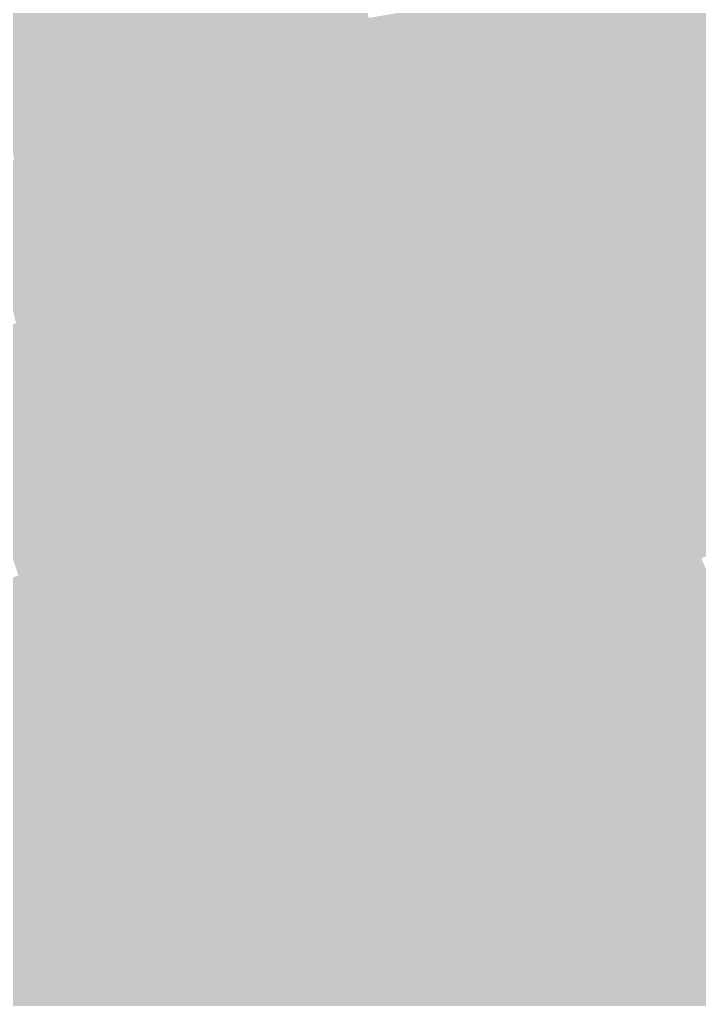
# Model space of a CAD drawing. Header units: inches. Extents: x -266 to 784, y -170 to 213.
# Drawn here: x -93.02 to -73.04, y -43.19 to -14.41 of the extents above; entities that cross this region are included whole.
import ezdxf

# ---------------------------------------------------------------- set-up
doc = ezdxf.new("R2010")
doc.units = ezdxf.units.IN
doc.header["$MEASUREMENT"] = 0

msp = doc.modelspace()

# ---------------------------------------------------------------- linework, layer by layer
at = {"color": 140, "true_color": 0x00c3e6}
msp.add_solid([(-82.763322, -14.360799), (-83.7486, -14.531761), (-83.090827, -12.32536), (-84.080003, -12.47209)], dxfattribs=at)
at = {"color": 140, "true_color": 0x00cbef}
msp.add_solid([(-84.733877, -14.702722), (-85.719155, -14.873684), (-85.06918, -12.618821), (-86.058356, -12.765551)], dxfattribs=at)
at = {"color": 140, "true_color": 0x00c7eb}
msp.add_solid([(-83.7486, -14.531761), (-84.733877, -14.702722), (-84.080003, -12.47209), (-85.06918, -12.618821)], dxfattribs=at)
at = {"color": 142, "true_color": 0x009bbc}
msp.add_solid([(-72.578111, -14.436684), (-73.558896, -14.631774), (-72.910546, -12.65118), (-73.895823, -12.822142)], dxfattribs=at)
at = {"color": 140, "true_color": 0x00d2f7}
msp.add_solid([(-86.704433, -15.044646), (-87.68971, -15.215608), (-87.047533, -12.912282), (-88.036709, -13.059012)], dxfattribs=at)
at = {"color": 140, "true_color": 0x00cef3}
msp.add_solid([(-85.719155, -14.873684), (-86.704433, -15.044646), (-86.058356, -12.765551), (-87.047533, -12.912282)], dxfattribs=at)
at = {"color": 142, "true_color": 0x009ec0}
msp.add_solid([(-73.558896, -14.631774), (-74.539681, -14.826864), (-73.895823, -12.822142), (-74.881101, -12.993104)], dxfattribs=at)
at = {"color": 140, "true_color": 0x00d8ff}
msp.add_solid([(-88.674988, -15.38657), (-89.660265, -15.557532), (-89.025886, -13.205743), (-90.015062, -13.352473)], dxfattribs=at)
at = {"color": 140, "true_color": 0x00d5fc}
msp.add_solid([(-87.68971, -15.215608), (-88.674988, -15.38657), (-88.036709, -13.059012), (-89.025886, -13.205743)], dxfattribs=at)
at = {"color": 142, "true_color": 0x00a5c9}
msp.add_solid([(-75.520467, -15.021955), (-76.501252, -15.217045), (-75.866378, -13.164065), (-76.851656, -13.335027)], dxfattribs=at)
at = {"color": 142, "true_color": 0x00a2c4}
msp.add_solid([(-74.539681, -14.826864), (-75.520467, -15.021955), (-74.881101, -12.993104), (-75.866378, -13.164065)], dxfattribs=at)
at = {"color": 140, "true_color": 0x0ddaff}
msp.add_solid([(-90.645543, -15.728494), (-91.630821, -15.899456), (-91.004239, -13.499204), (-91.993415, -13.645934)], dxfattribs=at)
at = {"color": 140, "true_color": 0x06d9ff}
msp.add_solid([(-89.660265, -15.557532), (-90.645543, -15.728494), (-90.015062, -13.352473), (-91.004239, -13.499204)], dxfattribs=at)
at = {"color": 142, "true_color": 0x00acd1}
msp.add_solid([(-77.482037, -15.412135), (-78.462822, -15.607226), (-77.836934, -13.505989), (-78.822211, -13.676951)], dxfattribs=at)
at = {"color": 142, "true_color": 0x00a9cd}
msp.add_solid([(-76.501252, -15.217045), (-77.482037, -15.412135), (-76.851656, -13.335027), (-77.836934, -13.505989)], dxfattribs=at)
at = {"color": 140, "true_color": 0x1adcff}
msp.add_solid([(-92.616098, -16.070418), (-93.601376, -16.241379), (-92.982592, -13.792665), (-93.971768, -13.939395)], dxfattribs=at)
at = {"color": 140, "true_color": 0x13dbff}
msp.add_solid([(-91.630821, -15.899456), (-92.616098, -16.070418), (-91.993415, -13.645934), (-92.982592, -13.792665)], dxfattribs=at)
at = {"color": 142, "true_color": 0x00b0d5}
msp.add_solid([(-78.462822, -15.607226), (-79.443608, -15.802316), (-78.822211, -13.676951), (-79.807489, -13.847913)], dxfattribs=at)
at = {"color": 132, "true_color": 0x00b7de}
msp.add_solid([(-80.424393, -15.997406), (-81.405178, -16.192497), (-80.792767, -14.018875), (-81.778044, -14.189837)], dxfattribs=at)
at = {"color": 132, "true_color": 0x00b3da}
msp.add_solid([(-79.443608, -15.802316), (-80.424393, -15.997406), (-79.807489, -13.847913), (-80.792767, -14.018875)], dxfattribs=at)
at = {"color": 140, "true_color": 0x00bee6}
msp.add_solid([(-82.385964, -16.387587), (-83.366749, -16.582677), (-82.763322, -14.360799), (-83.7486, -14.531761)], dxfattribs=at)
at = {"color": 132, "true_color": 0x00bae2}
msp.add_solid([(-81.405178, -16.192497), (-82.385964, -16.387587), (-81.778044, -14.189837), (-82.763322, -14.360799)], dxfattribs=at)
at = {"color": 140, "true_color": 0x00c1eb}
msp.add_solid([(-83.366749, -16.582677), (-84.347534, -16.777768), (-83.7486, -14.531761), (-84.733877, -14.702722)], dxfattribs=at)
at = {"color": 142, "true_color": 0x009ac0}
msp.add_solid([(-73.17766, -16.432593), (-74.153362, -16.651694), (-73.558896, -14.631774), (-74.539681, -14.826864)], dxfattribs=at)
at = {"color": 142, "true_color": 0x0096bc}
msp.add_solid([(-72.201958, -16.213492), (-73.17766, -16.432593), (-72.578111, -14.436684), (-73.558896, -14.631774)], dxfattribs=at)
at = {"color": 140, "true_color": 0x00c8f3}
msp.add_solid([(-85.328319, -16.972858), (-86.309105, -17.167948), (-85.719155, -14.873684), (-86.704433, -15.044646)], dxfattribs=at)
at = {"color": 140, "true_color": 0x00c5ef}
msp.add_solid([(-84.347534, -16.777768), (-85.328319, -16.972858), (-84.733877, -14.702722), (-85.719155, -14.873684)], dxfattribs=at)
at = {"color": 142, "true_color": 0x009dc4}
msp.add_solid([(-74.153362, -16.651694), (-75.129064, -16.870795), (-74.539681, -14.826864), (-75.520467, -15.021955)], dxfattribs=at)
at = {"color": 140, "true_color": 0x00cffc}
msp.add_solid([(-87.28989, -17.363039), (-88.270675, -17.558129), (-87.68971, -15.215608), (-88.674988, -15.38657)], dxfattribs=at)
at = {"color": 140, "true_color": 0x00ccf7}
msp.add_solid([(-86.309105, -17.167948), (-87.28989, -17.363039), (-86.704433, -15.044646), (-87.68971, -15.215608)], dxfattribs=at)
at = {"color": 142, "true_color": 0x00a4cd}
msp.add_solid([(-76.104766, -17.089897), (-77.080468, -17.308998), (-76.501252, -15.217045), (-77.482037, -15.412135)], dxfattribs=at)
at = {"color": 142, "true_color": 0x00a1c9}
msp.add_solid([(-75.129064, -16.870795), (-76.104766, -17.089897), (-75.520467, -15.021955), (-76.501252, -15.217045)], dxfattribs=at)
at = {"color": 140, "true_color": 0x00d2ff}
msp.add_solid([(-88.270675, -17.558129), (-89.251461, -17.753219), (-88.674988, -15.38657), (-89.660265, -15.557532)], dxfattribs=at)
at = {"color": 142, "true_color": 0x00a7d1}
msp.add_solid([(-77.080468, -17.308998), (-78.05617, -17.528099), (-77.482037, -15.412135), (-78.462822, -15.607226)], dxfattribs=at)
at = {"color": 140, "true_color": 0x0dd4ff}
msp.add_solid([(-90.232246, -17.94831), (-91.213031, -18.1434), (-90.645543, -15.728494), (-91.630821, -15.899456)], dxfattribs=at)
at = {"color": 140, "true_color": 0x06d3ff}
msp.add_solid([(-89.251461, -17.753219), (-90.232246, -17.94831), (-89.660265, -15.557532), (-90.645543, -15.728494)], dxfattribs=at)
at = {"color": 142, "true_color": 0x00aeda}
msp.add_solid([(-79.031873, -17.7472), (-80.007575, -17.966302), (-79.443608, -15.802316), (-80.424393, -15.997406)], dxfattribs=at)
at = {"color": 142, "true_color": 0x00abd5}
msp.add_solid([(-78.05617, -17.528099), (-79.031873, -17.7472), (-78.462822, -15.607226), (-79.443608, -15.802316)], dxfattribs=at)
at = {"color": 140, "true_color": 0x1ad7ff}
msp.add_solid([(-92.193816, -18.33849), (-93.174602, -18.533581), (-92.616098, -16.070418), (-93.601376, -16.241379)], dxfattribs=at)
at = {"color": 140, "true_color": 0x13d5ff}
msp.add_solid([(-91.213031, -18.1434), (-92.193816, -18.33849), (-91.630821, -15.899456), (-92.616098, -16.070418)], dxfattribs=at)
at = {"color": 142, "true_color": 0x00b2de}
msp.add_solid([(-80.007575, -17.966302), (-80.983277, -18.185403), (-80.424393, -15.997406), (-81.405178, -16.192497)], dxfattribs=at)
at = {"color": 140, "true_color": 0x00b8e6}
msp.add_solid([(-81.958979, -18.404504), (-82.934681, -18.623605), (-82.385964, -16.387587), (-83.366749, -16.582677)], dxfattribs=at)
at = {"color": 140, "true_color": 0x00b5e2}
msp.add_solid([(-80.983277, -18.185403), (-81.958979, -18.404504), (-81.405178, -16.192497), (-82.385964, -16.387587)], dxfattribs=at)
at = {"color": 142, "true_color": 0x0092bc}
msp.add_solid([(-71.782313, -17.980533), (-72.752344, -18.223513), (-72.201958, -16.213492), (-73.17766, -16.432593)], dxfattribs=at)
at = {"color": 140, "true_color": 0x00bceb}
msp.add_solid([(-82.934681, -18.623605), (-83.910383, -18.842707), (-83.366749, -16.582677), (-84.347534, -16.777768)], dxfattribs=at)
at = {"color": 142, "true_color": 0x0099c4}
msp.add_solid([(-73.722375, -18.466494), (-74.692406, -18.709474), (-74.153362, -16.651694), (-75.129064, -16.870795)], dxfattribs=at)
at = {"color": 142, "true_color": 0x0095c0}
msp.add_solid([(-72.752344, -18.223513), (-73.722375, -18.466494), (-73.17766, -16.432593), (-74.153362, -16.651694)], dxfattribs=at)
at = {"color": 140, "true_color": 0x00c3f3}
msp.add_solid([(-84.886085, -19.061808), (-85.861787, -19.280909), (-85.328319, -16.972858), (-86.309105, -17.167948)], dxfattribs=at)
at = {"color": 140, "true_color": 0x00bfef}
msp.add_solid([(-83.910383, -18.842707), (-84.886085, -19.061808), (-84.347534, -16.777768), (-85.328319, -16.972858)], dxfattribs=at)
at = {"color": 142, "true_color": 0x009cc9}
msp.add_solid([(-74.692406, -18.709474), (-75.662438, -18.952454), (-75.129064, -16.870795), (-76.104766, -17.089897)], dxfattribs=at)
at = {"color": 140, "true_color": 0x00c6f7}
msp.add_solid([(-85.861787, -19.280909), (-86.83749, -19.50001), (-86.309105, -17.167948), (-87.28989, -17.363039)], dxfattribs=at)
at = {"color": 142, "true_color": 0x009fcd}
msp.add_solid([(-75.662438, -18.952454), (-76.632469, -19.195434), (-76.104766, -17.089897), (-77.080468, -17.308998)], dxfattribs=at)
at = {"color": 140, "true_color": 0x00cafc}
msp.add_solid([(-86.83749, -19.50001), (-87.813192, -19.719112), (-87.28989, -17.363039), (-88.270675, -17.558129)], dxfattribs=at)
at = {"color": 142, "true_color": 0x00a6d5}
msp.add_solid([(-77.6025, -19.438414), (-78.572532, -19.681395), (-78.05617, -17.528099), (-79.031873, -17.7472)], dxfattribs=at)
at = {"color": 142, "true_color": 0x00a3d1}
msp.add_solid([(-76.632469, -19.195434), (-77.6025, -19.438414), (-77.080468, -17.308998), (-78.05617, -17.528099)], dxfattribs=at)
at = {"color": 140, "true_color": 0x06cdff}
msp.add_solid([(-88.788894, -19.938213), (-89.764596, -20.157314), (-89.251461, -17.753219), (-90.232246, -17.94831)], dxfattribs=at)
at = {"color": 140, "true_color": 0x00ccff}
msp.add_solid([(-87.813192, -19.719112), (-88.788894, -19.938213), (-88.270675, -17.558129), (-89.251461, -17.753219)], dxfattribs=at)
at = {"color": 142, "true_color": 0x00a9da}
msp.add_solid([(-78.572532, -19.681395), (-79.542563, -19.924375), (-79.031873, -17.7472), (-80.007575, -17.966302)], dxfattribs=at)
at = {"color": 140, "true_color": 0x0dcfff}
msp.add_solid([(-89.764596, -20.157314), (-90.740298, -20.376415), (-90.232246, -17.94831), (-91.213031, -18.1434)], dxfattribs=at)
at = {"color": 142, "true_color": 0x00acde}
msp.add_solid([(-79.542563, -19.924375), (-80.512594, -20.167355), (-80.007575, -17.966302), (-80.983277, -18.185403)], dxfattribs=at)
at = {"color": 140, "true_color": 0x1ad1ff}
msp.add_solid([(-91.716, -20.595517), (-92.691702, -20.814618), (-92.193816, -18.33849), (-93.174602, -18.533581)], dxfattribs=at)
at = {"color": 140, "true_color": 0x13d0ff}
msp.add_solid([(-90.740298, -20.376415), (-91.716, -20.595517), (-91.213031, -18.1434), (-92.193816, -18.33849)], dxfattribs=at)
at = {"color": 140, "true_color": 0x00b3e6}
msp.add_solid([(-81.482625, -20.410335), (-82.452657, -20.653315), (-81.958979, -18.404504), (-82.934681, -18.623605)], dxfattribs=at)
at = {"color": 142, "true_color": 0x00b0e2}
msp.add_solid([(-80.512594, -20.167355), (-81.482625, -20.410335), (-80.983277, -18.185403), (-81.958979, -18.404504)], dxfattribs=at)
at = {"color": 142, "true_color": 0x0091c0}
msp.add_solid([(-72.283205, -20.003457), (-73.246981, -20.27017), (-72.752344, -18.223513), (-73.722375, -18.466494)], dxfattribs=at)
at = {"color": 140, "true_color": 0x20d3ff}
msp.add_solid([(-92.691702, -20.814618), (-93.667404, -21.033719), (-93.174602, -18.533581), (-94.155387, -18.728671)], dxfattribs=at)
at = {"color": 140, "true_color": 0x00b6eb}
msp.add_solid([(-82.452657, -20.653315), (-83.422688, -20.896295), (-82.934681, -18.623605), (-83.910383, -18.842707)], dxfattribs=at)
at = {"color": 142, "true_color": 0x0094c4}
msp.add_solid([(-73.246981, -20.27017), (-74.210757, -20.536882), (-73.722375, -18.466494), (-74.692406, -18.709474)], dxfattribs=at)
at = {"color": 140, "true_color": 0x00baef}
msp.add_solid([(-83.422688, -20.896295), (-84.392719, -21.139276), (-83.910383, -18.842707), (-84.886085, -19.061808)], dxfattribs=at)
at = {"color": 142, "true_color": 0x009acd}
msp.add_solid([(-75.174533, -20.803595), (-76.138309, -21.070308), (-75.662438, -18.952454), (-76.632469, -19.195434)], dxfattribs=at)
at = {"color": 142, "true_color": 0x0097c9}
msp.add_solid([(-74.210757, -20.536882), (-75.174533, -20.803595), (-74.692406, -18.709474), (-75.662438, -18.952454)], dxfattribs=at)
at = {"color": 140, "true_color": 0x00c0f7}
msp.add_solid([(-85.36275, -21.382256), (-86.332782, -21.625236), (-85.861787, -19.280909), (-86.83749, -19.50001)], dxfattribs=at)
at = {"color": 140, "true_color": 0x00bdf3}
msp.add_solid([(-84.392719, -21.139276), (-85.36275, -21.382256), (-84.886085, -19.061808), (-85.861787, -19.280909)], dxfattribs=at)
at = {"color": 142, "true_color": 0x009ed1}
msp.add_solid([(-76.138309, -21.070308), (-77.102085, -21.337021), (-76.632469, -19.195434), (-77.6025, -19.438414)], dxfattribs=at)
at = {"color": 140, "true_color": 0x00c4fc}
msp.add_solid([(-86.332782, -21.625236), (-87.302813, -21.868216), (-86.83749, -19.50001), (-87.813192, -19.719112)], dxfattribs=at)
at = {"color": 142, "true_color": 0x00a1d5}
msp.add_solid([(-77.102085, -21.337021), (-78.065861, -21.603733), (-77.6025, -19.438414), (-78.572532, -19.681395)], dxfattribs=at)
at = {"color": 140, "true_color": 0x00c6ff}
msp.add_solid([(-87.302813, -21.868216), (-88.272844, -22.111196), (-87.813192, -19.719112), (-88.788894, -19.938213)], dxfattribs=at)
at = {"color": 142, "true_color": 0x00a4da}
msp.add_solid([(-78.065861, -21.603733), (-79.029637, -21.870446), (-78.572532, -19.681395), (-79.542563, -19.924375)], dxfattribs=at)
at = {"color": 140, "true_color": 0x06c7ff}
msp.add_solid([(-88.272844, -22.111196), (-89.242875, -22.354177), (-88.788894, -19.938213), (-89.764596, -20.157314)], dxfattribs=at)
at = {"color": 142, "true_color": 0x00a7de}
msp.add_solid([(-79.029637, -21.870446), (-79.993413, -22.137159), (-79.542563, -19.924375), (-80.512594, -20.167355)], dxfattribs=at)
at = {"color": 142, "true_color": 0x008cc0}
msp.add_solid([(-71.770525, -21.771351), (-72.727466, -22.061635), (-72.283205, -20.003457), (-73.246981, -20.27017)], dxfattribs=at)
at = {"color": 140, "true_color": 0x13caff}
msp.add_solid([(-90.212907, -22.597157), (-91.182938, -22.840137), (-90.740298, -20.376415), (-91.716, -20.595517)], dxfattribs=at)
at = {"color": 140, "true_color": 0x0dc9ff}
msp.add_solid([(-89.242875, -22.354177), (-90.212907, -22.597157), (-89.764596, -20.157314), (-90.740298, -20.376415)], dxfattribs=at)
at = {"color": 140, "true_color": 0x00aee6}
msp.add_solid([(-80.95719, -22.403872), (-81.920966, -22.670584), (-81.482625, -20.410335), (-82.452657, -20.653315)], dxfattribs=at)
at = {"color": 142, "true_color": 0x00aae2}
msp.add_solid([(-79.993413, -22.137159), (-80.95719, -22.403872), (-80.512594, -20.167355), (-81.482625, -20.410335)], dxfattribs=at)
at = {"color": 142, "true_color": 0x008fc4}
msp.add_solid([(-72.727466, -22.061635), (-73.684406, -22.35192), (-73.246981, -20.27017), (-74.210757, -20.536882)], dxfattribs=at)
at = {"color": 140, "true_color": 0x1accff}
msp.add_solid([(-91.182938, -22.840137), (-92.152969, -23.083117), (-91.716, -20.595517), (-92.691702, -20.814618)], dxfattribs=at)
at = {"color": 140, "true_color": 0x00b1eb}
msp.add_solid([(-81.920966, -22.670584), (-82.884742, -22.937297), (-82.452657, -20.653315), (-83.422688, -20.896295)], dxfattribs=at)
at = {"color": 142, "true_color": 0x0092c9}
msp.add_solid([(-73.684406, -22.35192), (-74.641346, -22.642205), (-74.210757, -20.536882), (-75.174533, -20.803595)], dxfattribs=at)
at = {"color": 140, "true_color": 0x20cdff}
msp.add_solid([(-92.152969, -23.083117), (-93.123, -23.326097), (-92.691702, -20.814618), (-93.667404, -21.033719)], dxfattribs=at)
at = {"color": 140, "true_color": 0x00b4ef}
msp.add_solid([(-82.884742, -22.937297), (-83.848518, -23.20401), (-83.422688, -20.896295), (-84.392719, -21.139276)], dxfattribs=at)
at = {"color": 142, "true_color": 0x0096cd}
msp.add_solid([(-74.641346, -22.642205), (-75.598287, -22.932489), (-75.174533, -20.803595), (-76.138309, -21.070308)], dxfattribs=at)
at = {"color": 140, "true_color": 0x00b7f3}
msp.add_solid([(-83.848518, -23.20401), (-84.812294, -23.470723), (-84.392719, -21.139276), (-85.36275, -21.382256)], dxfattribs=at)
at = {"color": 142, "true_color": 0x0099d1}
msp.add_solid([(-75.598287, -22.932489), (-76.555227, -23.222774), (-76.138309, -21.070308), (-77.102085, -21.337021)], dxfattribs=at)
at = {"color": 140, "true_color": 0x00bbf7}
msp.add_solid([(-84.812294, -23.470723), (-85.77607, -23.737435), (-85.36275, -21.382256), (-86.332782, -21.625236)], dxfattribs=at)
at = {"color": 142, "true_color": 0x009cd5}
msp.add_solid([(-76.555227, -23.222774), (-77.512167, -23.513059), (-77.102085, -21.337021), (-78.065861, -21.603733)], dxfattribs=at)
at = {"color": 140, "true_color": 0x00c0ff}
msp.add_solid([(-86.739846, -24.004148), (-87.703622, -24.270861), (-87.302813, -21.868216), (-88.272844, -22.111196)], dxfattribs=at)
at = {"color": 140, "true_color": 0x00befc}
msp.add_solid([(-85.77607, -23.737435), (-86.739846, -24.004148), (-86.332782, -21.625236), (-87.302813, -21.868216)], dxfattribs=at)
at = {"color": 142, "true_color": 0x00a2de}
msp.add_solid([(-78.469108, -23.803344), (-79.426048, -24.093628), (-79.029637, -21.870446), (-79.993413, -22.137159)], dxfattribs=at)
at = {"color": 142, "true_color": 0x009fda}
msp.add_solid([(-77.512167, -23.513059), (-78.469108, -23.803344), (-78.065861, -21.603733), (-79.029637, -21.870446)], dxfattribs=at)
at = {"color": 140, "true_color": 0x06c2ff}
msp.add_solid([(-87.703622, -24.270861), (-88.667398, -24.537574), (-88.272844, -22.111196), (-89.242875, -22.354177)], dxfattribs=at)
at = {"color": 142, "true_color": 0x00a5e2}
msp.add_solid([(-79.426048, -24.093628), (-80.382988, -24.383913), (-79.993413, -22.137159), (-80.95719, -22.403872)], dxfattribs=at)
at = {"color": 142, "true_color": 0x008bc4}
msp.add_solid([(-72.164142, -23.839812), (-73.11367, -24.153494), (-72.727466, -22.061635), (-73.684406, -22.35192)], dxfattribs=at)
at = {"color": 140, "true_color": 0x0dc3ff}
msp.add_solid([(-88.667398, -24.537574), (-89.631174, -24.804286), (-89.242875, -22.354177), (-90.212907, -22.597157)], dxfattribs=at)
at = {"color": 142, "true_color": 0x00a8e6}
msp.add_solid([(-80.382988, -24.383913), (-81.339929, -24.674198), (-80.95719, -22.403872), (-81.920966, -22.670584)], dxfattribs=at)
at = {"color": 142, "true_color": 0x008ec9}
msp.add_solid([(-73.11367, -24.153494), (-74.063198, -24.467176), (-73.684406, -22.35192), (-74.641346, -22.642205)], dxfattribs=at)
at = {"color": 140, "true_color": 0x13c5ff}
msp.add_solid([(-89.631174, -24.804286), (-90.59495, -25.070999), (-90.212907, -22.597157), (-91.182938, -22.840137)], dxfattribs=at)
at = {"color": 140, "true_color": 0x00abeb}
msp.add_solid([(-81.339929, -24.674198), (-82.296869, -24.964482), (-81.920966, -22.670584), (-82.884742, -22.937297)], dxfattribs=at)
at = {"color": 142, "true_color": 0x0091cd}
msp.add_solid([(-74.063198, -24.467176), (-75.012726, -24.780857), (-74.641346, -22.642205), (-75.598287, -22.932489)], dxfattribs=at)
at = {"color": 140, "true_color": 0x1ac6ff}
msp.add_solid([(-90.59495, -25.070999), (-91.558726, -25.337712), (-91.182938, -22.840137), (-92.152969, -23.083117)], dxfattribs=at)
at = {"color": 140, "true_color": 0x00afef}
msp.add_solid([(-82.296869, -24.964482), (-83.253809, -25.254767), (-82.884742, -22.937297), (-83.848518, -23.20401)], dxfattribs=at)
at = {"color": 142, "true_color": 0x0094d1}
msp.add_solid([(-75.012726, -24.780857), (-75.962254, -25.094539), (-75.598287, -22.932489), (-76.555227, -23.222774)], dxfattribs=at)
at = {"color": 140, "true_color": 0x20c8ff}
msp.add_solid([(-91.558726, -25.337712), (-92.522502, -25.604425), (-92.152969, -23.083117), (-93.123, -23.326097)], dxfattribs=at)
at = {"color": 140, "true_color": 0x00b2f3}
msp.add_solid([(-83.253809, -25.254767), (-84.21075, -25.545052), (-83.848518, -23.20401), (-84.812294, -23.470723)], dxfattribs=at)
at = {"color": 142, "true_color": 0x0097d5}
msp.add_solid([(-75.962254, -25.094539), (-76.911783, -25.408221), (-76.555227, -23.222774), (-77.512167, -23.513059)], dxfattribs=at)
at = {"color": 140, "true_color": 0x26caff}
msp.add_solid([(-92.522502, -25.604425), (-93.486278, -25.871137), (-93.123, -23.326097), (-94.093032, -23.569077)], dxfattribs=at)
at = {"color": 140, "true_color": 0x00b5f7}
msp.add_solid([(-84.21075, -25.545052), (-85.16769, -25.835336), (-84.812294, -23.470723), (-85.77607, -23.737435)], dxfattribs=at)
at = {"color": 142, "true_color": 0x009ada}
msp.add_solid([(-76.911783, -25.408221), (-77.861311, -25.721903), (-77.512167, -23.513059), (-78.469108, -23.803344)], dxfattribs=at)
at = {"color": 140, "true_color": 0x00b8fc}
msp.add_solid([(-85.16769, -25.835336), (-86.12463, -26.125621), (-85.77607, -23.737435), (-86.739846, -24.004148)], dxfattribs=at)
at = {"color": 142, "true_color": 0x009dde}
msp.add_solid([(-77.861311, -25.721903), (-78.810839, -26.035584), (-78.469108, -23.803344), (-79.426048, -24.093628)], dxfattribs=at)
at = {"color": 142, "true_color": 0x0086c4}
msp.add_solid([(-71.557349, -25.603629), (-72.498893, -25.940519), (-72.164142, -23.839812), (-73.11367, -24.153494)], dxfattribs=at)
at = {"color": 140, "true_color": 0x00baff}
msp.add_solid([(-86.12463, -26.125621), (-87.081571, -26.415906), (-86.739846, -24.004148), (-87.703622, -24.270861)], dxfattribs=at)
at = {"color": 142, "true_color": 0x00a0e2}
msp.add_solid([(-78.810839, -26.035584), (-79.760367, -26.349266), (-79.426048, -24.093628), (-80.382988, -24.383913)], dxfattribs=at)
at = {"color": 142, "true_color": 0x0089c9}
msp.add_solid([(-72.498893, -25.940519), (-73.440437, -26.277409), (-73.11367, -24.153494), (-74.063198, -24.467176)], dxfattribs=at)
at = {"color": 140, "true_color": 0x06bcff}
msp.add_solid([(-87.081571, -26.415906), (-88.038511, -26.70619), (-87.703622, -24.270861), (-88.667398, -24.537574)], dxfattribs=at)
at = {"color": 142, "true_color": 0x00a3e6}
msp.add_solid([(-79.760367, -26.349266), (-80.709895, -26.662948), (-80.382988, -24.383913), (-81.339929, -24.674198)], dxfattribs=at)
at = {"color": 140, "true_color": 0x0dbeff}
msp.add_solid([(-88.038511, -26.70619), (-88.995451, -26.996475), (-88.667398, -24.537574), (-89.631174, -24.804286)], dxfattribs=at)
at = {"color": 140, "true_color": 0x00a6eb}
msp.add_solid([(-80.709895, -26.662948), (-81.659424, -26.97663), (-81.339929, -24.674198), (-82.296869, -24.964482)], dxfattribs=at)
at = {"color": 142, "true_color": 0x008ccd}
msp.add_solid([(-73.440437, -26.277409), (-74.381981, -26.614298), (-74.063198, -24.467176), (-75.012726, -24.780857)], dxfattribs=at)
at = {"color": 140, "true_color": 0x13bfff}
msp.add_solid([(-88.995451, -26.996475), (-89.952392, -27.28676), (-89.631174, -24.804286), (-90.59495, -25.070999)], dxfattribs=at)
at = {"color": 140, "true_color": 0x00a9ef}
msp.add_solid([(-81.659424, -26.97663), (-82.608952, -27.290311), (-82.296869, -24.964482), (-83.253809, -25.254767)], dxfattribs=at)
at = {"color": 142, "true_color": 0x008fd1}
msp.add_solid([(-74.381981, -26.614298), (-75.323525, -26.951188), (-75.012726, -24.780857), (-75.962254, -25.094539)], dxfattribs=at)
at = {"color": 140, "true_color": 0x1ac1ff}
msp.add_solid([(-89.952392, -27.28676), (-90.909332, -27.577044), (-90.59495, -25.070999), (-91.558726, -25.337712)], dxfattribs=at)
at = {"color": 140, "true_color": 0x00acf3}
msp.add_solid([(-82.608952, -27.290311), (-83.55848, -27.603993), (-83.253809, -25.254767), (-84.21075, -25.545052)], dxfattribs=at)
at = {"color": 142, "true_color": 0x0092d5}
msp.add_solid([(-75.323525, -26.951188), (-76.265069, -27.288078), (-75.962254, -25.094539), (-76.911783, -25.408221)], dxfattribs=at)
at = {"color": 140, "true_color": 0x26c5ff}
msp.add_solid([(-91.866272, -27.867329), (-92.823213, -28.157614), (-92.522502, -25.604425), (-93.486278, -25.871137)], dxfattribs=at)
at = {"color": 140, "true_color": 0x20c3ff}
msp.add_solid([(-90.909332, -27.577044), (-91.866272, -27.867329), (-91.558726, -25.337712), (-92.522502, -25.604425)], dxfattribs=at)
at = {"color": 140, "true_color": 0x00aff7}
msp.add_solid([(-83.55848, -27.603993), (-84.508008, -27.917675), (-84.21075, -25.545052), (-85.16769, -25.835336)], dxfattribs=at)
at = {"color": 142, "true_color": 0x0095da}
msp.add_solid([(-76.265069, -27.288078), (-77.206613, -27.624968), (-76.911783, -25.408221), (-77.861311, -25.721903)], dxfattribs=at)
at = {"color": 140, "true_color": 0x2dc6ff}
msp.add_solid([(-92.823213, -28.157614), (-93.780153, -28.447898), (-93.486278, -25.871137), (-94.450054, -26.13785)], dxfattribs=at)
at = {"color": 140, "true_color": 0x00b2fc}
msp.add_solid([(-84.508008, -27.917675), (-85.457536, -28.231357), (-85.16769, -25.835336), (-86.12463, -26.125621)], dxfattribs=at)
at = {"color": 142, "true_color": 0x0098de}
msp.add_solid([(-77.206613, -27.624968), (-78.148157, -27.961858), (-77.861311, -25.721903), (-78.810839, -26.035584)], dxfattribs=at)
at = {"color": 140, "true_color": 0x00b4ff}
msp.add_solid([(-85.457536, -28.231357), (-86.407064, -28.545038), (-86.12463, -26.125621), (-87.081571, -26.415906)], dxfattribs=at)
at = {"color": 142, "true_color": 0x009be2}
msp.add_solid([(-78.148157, -27.961858), (-79.089701, -28.298748), (-78.810839, -26.035584), (-79.760367, -26.349266)], dxfattribs=at)
at = {"color": 142, "true_color": 0x0084c9}
msp.add_solid([(-71.840446, -27.711918), (-72.773438, -28.071813), (-72.498893, -25.940519), (-73.440437, -26.277409)], dxfattribs=at)
at = {"color": 140, "true_color": 0x06b6ff}
msp.add_solid([(-86.407064, -28.545038), (-87.356593, -28.85872), (-87.081571, -26.415906), (-88.038511, -26.70619)], dxfattribs=at)
at = {"color": 142, "true_color": 0x009de6}
msp.add_solid([(-79.089701, -28.298748), (-80.031246, -28.635638), (-79.760367, -26.349266), (-80.709895, -26.662948)], dxfattribs=at)
at = {"color": 142, "true_color": 0x0087cd}
msp.add_solid([(-72.773438, -28.071813), (-73.706431, -28.431708), (-73.440437, -26.277409), (-74.381981, -26.614298)], dxfattribs=at)
at = {"color": 140, "true_color": 0x0db8ff}
msp.add_solid([(-87.356593, -28.85872), (-88.306121, -29.172402), (-88.038511, -26.70619), (-88.995451, -26.996475)], dxfattribs=at)
at = {"color": 142, "true_color": 0x00a0eb}
msp.add_solid([(-80.031246, -28.635638), (-80.97279, -28.972527), (-80.709895, -26.662948), (-81.659424, -26.97663)], dxfattribs=at)
at = {"color": 142, "true_color": 0x008ad1}
msp.add_solid([(-73.706431, -28.431708), (-74.639424, -28.791603), (-74.381981, -26.614298), (-75.323525, -26.951188)], dxfattribs=at)
at = {"color": 140, "true_color": 0x13baff}
msp.add_solid([(-88.306121, -29.172402), (-89.255649, -29.486084), (-88.995451, -26.996475), (-89.952392, -27.28676)], dxfattribs=at)
at = {"color": 140, "true_color": 0x00a3ef}
msp.add_solid([(-80.97279, -28.972527), (-81.914334, -29.309417), (-81.659424, -26.97663), (-82.608952, -27.290311)], dxfattribs=at)
at = {"color": 142, "true_color": 0x008dd5}
msp.add_solid([(-74.639424, -28.791603), (-75.572417, -29.151498), (-75.323525, -26.951188), (-76.265069, -27.288078)], dxfattribs=at)
at = {"color": 140, "true_color": 0x1abcff}
msp.add_solid([(-89.255649, -29.486084), (-90.205177, -29.799765), (-89.952392, -27.28676), (-90.909332, -27.577044)], dxfattribs=at)
at = {"color": 140, "true_color": 0x00a6f3}
msp.add_solid([(-81.914334, -29.309417), (-82.855878, -29.646307), (-82.608952, -27.290311), (-83.55848, -27.603993)], dxfattribs=at)
at = {"color": 142, "true_color": 0x0090da}
msp.add_solid([(-75.572417, -29.151498), (-76.50541, -29.511393), (-76.265069, -27.288078), (-77.206613, -27.624968)], dxfattribs=at)
at = {"color": 140, "true_color": 0x20beff}
msp.add_solid([(-90.205177, -29.799765), (-91.154705, -30.113447), (-90.909332, -27.577044), (-91.866272, -27.867329)], dxfattribs=at)
at = {"color": 140, "true_color": 0x00a9f7}
msp.add_solid([(-82.855878, -29.646307), (-83.797422, -29.983197), (-83.55848, -27.603993), (-84.508008, -27.917675)], dxfattribs=at)
at = {"color": 142, "true_color": 0x0092de}
msp.add_solid([(-76.50541, -29.511393), (-77.438402, -29.871288), (-77.206613, -27.624968), (-78.148157, -27.961858)], dxfattribs=at)
at = {"color": 140, "true_color": 0x26bfff}
msp.add_solid([(-91.154705, -30.113447), (-92.104234, -30.427129), (-91.866272, -27.867329), (-92.823213, -28.157614)], dxfattribs=at)
at = {"color": 140, "true_color": 0x2dc1ff}
msp.add_solid([(-92.104234, -30.427129), (-93.053762, -30.740811), (-92.823213, -28.157614), (-93.780153, -28.447898)], dxfattribs=at)
at = {"color": 140, "true_color": 0x00acfc}
msp.add_solid([(-83.797422, -29.983197), (-84.738966, -30.320087), (-84.508008, -27.917675), (-85.457536, -28.231357)], dxfattribs=at)
at = {"color": 142, "true_color": 0x0095e2}
msp.add_solid([(-77.438402, -29.871288), (-78.371395, -30.231183), (-78.148157, -27.961858), (-79.089701, -28.298748)], dxfattribs=at)
at = {"color": 142, "true_color": 0x0082cd}
msp.add_solid([(-72.062604, -29.849308), (-72.986483, -30.231991), (-72.773438, -28.071813), (-73.706431, -28.431708)], dxfattribs=at)
at = {"color": 140, "true_color": 0x00aeff}
msp.add_solid([(-84.738966, -30.320087), (-85.68051, -30.656977), (-85.457536, -28.231357), (-86.407064, -28.545038)], dxfattribs=at)
at = {"color": 142, "true_color": 0x0098e6}
msp.add_solid([(-78.371395, -30.231183), (-79.304388, -30.591078), (-79.089701, -28.298748), (-80.031246, -28.635638)], dxfattribs=at)
at = {"color": 142, "true_color": 0x0085d1}
msp.add_solid([(-72.986483, -30.231991), (-73.910363, -30.614675), (-73.706431, -28.431708), (-74.639424, -28.791603)], dxfattribs=at)
at = {"color": 140, "true_color": 0x06b0ff}
msp.add_solid([(-85.68051, -30.656977), (-86.622054, -30.993867), (-86.407064, -28.545038), (-87.356593, -28.85872)], dxfattribs=at)
at = {"color": 142, "true_color": 0x009beb}
msp.add_solid([(-79.304388, -30.591078), (-80.237381, -30.950973), (-80.031246, -28.635638), (-80.97279, -28.972527)], dxfattribs=at)
at = {"color": 140, "true_color": 0x0db2ff}
msp.add_solid([(-86.622054, -30.993867), (-87.563598, -31.330756), (-87.356593, -28.85872), (-88.306121, -29.172402)], dxfattribs=at)
at = {"color": 150, "true_color": 0x009eef}
msp.add_solid([(-80.237381, -30.950973), (-81.170374, -31.310868), (-80.97279, -28.972527), (-81.914334, -29.309417)], dxfattribs=at)
at = {"color": 142, "true_color": 0x0088d5}
msp.add_solid([(-73.910363, -30.614675), (-74.834242, -30.997358), (-74.639424, -28.791603), (-75.572417, -29.151498)], dxfattribs=at)
at = {"color": 140, "true_color": 0x13b4ff}
msp.add_solid([(-87.563598, -31.330756), (-88.505142, -31.667646), (-88.306121, -29.172402), (-89.255649, -29.486084)], dxfattribs=at)
at = {"color": 140, "true_color": 0x00a1f3}
msp.add_solid([(-81.170374, -31.310868), (-82.103366, -31.670763), (-81.914334, -29.309417), (-82.855878, -29.646307)], dxfattribs=at)
at = {"color": 142, "true_color": 0x008bda}
msp.add_solid([(-74.834242, -30.997358), (-75.758122, -31.380041), (-75.572417, -29.151498), (-76.50541, -29.511393)], dxfattribs=at)
at = {"color": 140, "true_color": 0x1ab6ff}
msp.add_solid([(-88.505142, -31.667646), (-89.446686, -32.004536), (-89.255649, -29.486084), (-90.205177, -29.799765)], dxfattribs=at)
at = {"color": 142, "true_color": 0x008dde}
msp.add_solid([(-75.758122, -31.380041), (-76.682001, -31.762725), (-76.50541, -29.511393), (-77.438402, -29.871288)], dxfattribs=at)
at = {"color": 140, "true_color": 0x20b8ff}
msp.add_solid([(-89.446686, -32.004536), (-90.38823, -32.341426), (-90.205177, -29.799765), (-91.154705, -30.113447)], dxfattribs=at)
at = {"color": 140, "true_color": 0x00a3f7}
msp.add_solid([(-82.103366, -31.670763), (-83.036359, -32.030658), (-82.855878, -29.646307), (-83.797422, -29.983197)], dxfattribs=at)
at = {"color": 142, "true_color": 0x0090e2}
msp.add_solid([(-76.682001, -31.762725), (-77.605881, -32.145408), (-77.438402, -29.871288), (-78.371395, -30.231183)], dxfattribs=at)
at = {"color": 140, "true_color": 0x26baff}
msp.add_solid([(-90.38823, -32.341426), (-91.329774, -32.678316), (-91.154705, -30.113447), (-92.104234, -30.427129)], dxfattribs=at)
at = {"color": 140, "true_color": 0x00a6fc}
msp.add_solid([(-83.036359, -32.030658), (-83.969352, -32.390553), (-83.797422, -29.983197), (-84.738966, -30.320087)], dxfattribs=at)
at = {"color": 140, "true_color": 0x2dbcff}
msp.add_solid([(-91.329774, -32.678316), (-92.271318, -33.015206), (-92.104234, -30.427129), (-93.053762, -30.740811)], dxfattribs=at)
at = {"color": 140, "true_color": 0x00a8ff}
msp.add_solid([(-83.969352, -32.390553), (-84.902345, -32.750448), (-84.738966, -30.320087), (-85.68051, -30.656977)], dxfattribs=at)
at = {"color": 142, "true_color": 0x0093e6}
msp.add_solid([(-77.605881, -32.145408), (-78.52976, -32.528092), (-78.371395, -30.231183), (-79.304388, -30.591078)], dxfattribs=at)
at = {"color": 142, "true_color": 0x0080d1}
msp.add_solid([(-72.222571, -32.014064), (-73.13678, -32.419305), (-72.986483, -30.231991), (-73.910363, -30.614675)], dxfattribs=at)
at = {"color": 140, "true_color": 0x33beff}
msp.add_solid([(-92.271318, -33.015206), (-93.212862, -33.352095), (-93.053762, -30.740811), (-94.00329, -31.054492)], dxfattribs=at)
at = {"color": 140, "true_color": 0x06aaff}
msp.add_solid([(-84.902345, -32.750448), (-85.835337, -33.110343), (-85.68051, -30.656977), (-86.622054, -30.993867)], dxfattribs=at)
at = {"color": 150, "true_color": 0x0095eb}
msp.add_solid([(-78.52976, -32.528092), (-79.45364, -32.910775), (-79.304388, -30.591078), (-80.237381, -30.950973)], dxfattribs=at)
at = {"color": 142, "true_color": 0x0083d5}
msp.add_solid([(-73.13678, -32.419305), (-74.05099, -32.824546), (-73.910363, -30.614675), (-74.834242, -30.997358)], dxfattribs=at)
at = {"color": 140, "true_color": 0x0dacff}
msp.add_solid([(-85.835337, -33.110343), (-86.76833, -33.470238), (-86.622054, -30.993867), (-87.563598, -31.330756)], dxfattribs=at)
at = {"color": 150, "true_color": 0x0098ef}
msp.add_solid([(-79.45364, -32.910775), (-80.377519, -33.293459), (-80.237381, -30.950973), (-81.170374, -31.310868)], dxfattribs=at)
at = {"color": 142, "true_color": 0x0085da}
msp.add_solid([(-74.05099, -32.824546), (-74.9652, -33.229788), (-74.834242, -30.997358), (-75.758122, -31.380041)], dxfattribs=at)
at = {"color": 140, "true_color": 0x13afff}
msp.add_solid([(-86.76833, -33.470238), (-87.701323, -33.830133), (-87.563598, -31.330756), (-88.505142, -31.667646)], dxfattribs=at)
at = {"color": 150, "true_color": 0x009bf3}
msp.add_solid([(-80.377519, -33.293459), (-81.301399, -33.676142), (-81.170374, -31.310868), (-82.103366, -31.670763)], dxfattribs=at)
at = {"color": 142, "true_color": 0x0088de}
msp.add_solid([(-74.9652, -33.229788), (-75.87941, -33.635029), (-75.758122, -31.380041), (-76.682001, -31.762725)], dxfattribs=at)
at = {"color": 140, "true_color": 0x1ab1ff}
msp.add_solid([(-87.701323, -33.830133), (-88.634316, -34.190028), (-88.505142, -31.667646), (-89.446686, -32.004536)], dxfattribs=at)
at = {"color": 150, "true_color": 0x009ef7}
msp.add_solid([(-81.301399, -33.676142), (-82.225278, -34.058825), (-82.103366, -31.670763), (-83.036359, -32.030658)], dxfattribs=at)
at = {"color": 142, "true_color": 0x008be2}
msp.add_solid([(-75.87941, -33.635029), (-76.793619, -34.04027), (-76.682001, -31.762725), (-77.605881, -32.145408)], dxfattribs=at)
at = {"color": 140, "true_color": 0x20b3ff}
msp.add_solid([(-88.634316, -34.190028), (-89.567309, -34.549923), (-89.446686, -32.004536), (-90.38823, -32.341426)], dxfattribs=at)
at = {"color": 140, "true_color": 0x00a0fc}
msp.add_solid([(-82.225278, -34.058825), (-83.149158, -34.441509), (-83.036359, -32.030658), (-83.969352, -32.390553)], dxfattribs=at)
at = {"color": 142, "true_color": 0x008de6}
msp.add_solid([(-76.793619, -34.04027), (-77.707829, -34.445512), (-77.605881, -32.145408), (-78.52976, -32.528092)], dxfattribs=at)
at = {"color": 152, "true_color": 0x007bd1}
msp.add_solid([(-71.415154, -33.776852), (-72.319143, -34.204407), (-72.222571, -32.014064), (-73.13678, -32.419305)], dxfattribs=at)
at = {"color": 140, "true_color": 0x26b5ff}
msp.add_solid([(-89.567309, -34.549923), (-90.500301, -34.909819), (-90.38823, -32.341426), (-91.329774, -32.678316)], dxfattribs=at)
at = {"color": 140, "true_color": 0x00a2ff}
msp.add_solid([(-83.149158, -34.441509), (-84.073037, -34.824192), (-83.969352, -32.390553), (-84.902345, -32.750448)], dxfattribs=at)
at = {"color": 152, "true_color": 0x007ed5}
msp.add_solid([(-72.319143, -34.204407), (-73.223133, -34.631963), (-73.13678, -32.419305), (-74.05099, -32.824546)], dxfattribs=at)
at = {"color": 140, "true_color": 0x2db7ff}
msp.add_solid([(-90.500301, -34.909819), (-91.433294, -35.269714), (-91.329774, -32.678316), (-92.271318, -33.015206)], dxfattribs=at)
at = {"color": 140, "true_color": 0x06a4ff}
msp.add_solid([(-84.073037, -34.824192), (-84.996917, -35.206876), (-84.902345, -32.750448), (-85.835337, -33.110343)], dxfattribs=at)
at = {"color": 150, "true_color": 0x0090eb}
msp.add_solid([(-77.707829, -34.445512), (-78.622039, -34.850753), (-78.52976, -32.528092), (-79.45364, -32.910775)], dxfattribs=at)
at = {"color": 140, "true_color": 0x33baff}
msp.add_solid([(-91.433294, -35.269714), (-92.366287, -35.629609), (-92.271318, -33.015206), (-93.212862, -33.352095)], dxfattribs=at)
at = {"color": 150, "true_color": 0x0093ef}
msp.add_solid([(-78.622039, -34.850753), (-79.536249, -35.255994), (-79.45364, -32.910775), (-80.377519, -33.293459)], dxfattribs=at)
at = {"color": 142, "true_color": 0x0080da}
msp.add_solid([(-73.223133, -34.631963), (-74.127122, -35.059518), (-74.05099, -32.824546), (-74.9652, -33.229788)], dxfattribs=at)
at = {"color": 140, "true_color": 0x3abcff}
msp.add_solid([(-92.366287, -35.629609), (-93.29928, -35.989504), (-93.212862, -33.352095), (-94.154407, -33.688985)], dxfattribs=at)
at = {"color": 140, "true_color": 0x0da7ff}
msp.add_solid([(-84.996917, -35.206876), (-85.920797, -35.589559), (-85.835337, -33.110343), (-86.76833, -33.470238)], dxfattribs=at)
at = {"color": 150, "true_color": 0x0095f3}
msp.add_solid([(-79.536249, -35.255994), (-80.450459, -35.661236), (-80.377519, -33.293459), (-81.301399, -33.676142)], dxfattribs=at)
at = {"color": 142, "true_color": 0x0083de}
msp.add_solid([(-74.127122, -35.059518), (-75.031111, -35.487073), (-74.9652, -33.229788), (-75.87941, -33.635029)], dxfattribs=at)
at = {"color": 140, "true_color": 0x13a9ff}
msp.add_solid([(-85.920797, -35.589559), (-86.844676, -35.972243), (-86.76833, -33.470238), (-87.701323, -33.830133)], dxfattribs=at)
at = {"color": 150, "true_color": 0x0085e2}
msp.add_solid([(-75.031111, -35.487073), (-75.935101, -35.914628), (-75.87941, -33.635029), (-76.793619, -34.04027)], dxfattribs=at)
at = {"color": 140, "true_color": 0x1aabff}
msp.add_solid([(-86.844676, -35.972243), (-87.768556, -36.354926), (-87.701323, -33.830133), (-88.634316, -34.190028)], dxfattribs=at)
at = {"color": 150, "true_color": 0x0098f7}
msp.add_solid([(-80.450459, -35.661236), (-81.364668, -36.066477), (-81.301399, -33.676142), (-82.225278, -34.058825)], dxfattribs=at)
at = {"color": 140, "true_color": 0x20aeff}
msp.add_solid([(-87.768556, -36.354926), (-88.692435, -36.737609), (-88.634316, -34.190028), (-89.567309, -34.549923)], dxfattribs=at)
at = {"color": 150, "true_color": 0x009afc}
msp.add_solid([(-81.364668, -36.066477), (-82.278878, -36.471718), (-82.225278, -34.058825), (-83.149158, -34.441509)], dxfattribs=at)
at = {"color": 150, "true_color": 0x0088e6}
msp.add_solid([(-75.935101, -35.914628), (-76.83909, -36.342183), (-76.793619, -34.04027), (-77.707829, -34.445512)], dxfattribs=at)
at = {"color": 152, "true_color": 0x0079d5}
msp.add_solid([(-71.457944, -35.968906), (-72.351168, -36.418518), (-72.319143, -34.204407), (-73.223133, -34.631963)], dxfattribs=at)
at = {"color": 150, "true_color": 0x009cff}
msp.add_solid([(-82.278878, -36.471718), (-83.193088, -36.87696), (-83.149158, -34.441509), (-84.073037, -34.824192)], dxfattribs=at)
at = {"color": 150, "true_color": 0x008aeb}
msp.add_solid([(-76.83909, -36.342183), (-77.743079, -36.769738), (-77.707829, -34.445512), (-78.622039, -34.850753)], dxfattribs=at)
at = {"color": 140, "true_color": 0x26b0ff}
msp.add_solid([(-88.692435, -36.737609), (-89.616315, -37.120293), (-89.567309, -34.549923), (-90.500301, -34.909819)], dxfattribs=at)
at = {"color": 152, "true_color": 0x007bda}
msp.add_solid([(-72.351168, -36.418518), (-73.244393, -36.868129), (-73.223133, -34.631963), (-74.127122, -35.059518)], dxfattribs=at)
at = {"color": 140, "true_color": 0x2db2ff}
msp.add_solid([(-89.616315, -37.120293), (-90.540194, -37.502976), (-90.500301, -34.909819), (-91.433294, -35.269714)], dxfattribs=at)
at = {"color": 140, "true_color": 0x069fff}
msp.add_solid([(-83.193088, -36.87696), (-84.107298, -37.282201), (-84.073037, -34.824192), (-84.996917, -35.206876)], dxfattribs=at)
at = {"color": 150, "true_color": 0x008def}
msp.add_solid([(-77.743079, -36.769738), (-78.647069, -37.197293), (-78.622039, -34.850753), (-79.536249, -35.255994)], dxfattribs=at)
at = {"color": 152, "true_color": 0x007ede}
msp.add_solid([(-73.244393, -36.868129), (-74.137617, -37.31774), (-74.127122, -35.059518), (-75.031111, -35.487073)], dxfattribs=at)
at = {"color": 140, "true_color": 0x33b5ff}
msp.add_solid([(-90.540194, -37.502976), (-91.464074, -37.88566), (-91.433294, -35.269714), (-92.366287, -35.629609)], dxfattribs=at)
at = {"color": 140, "true_color": 0x0da1ff}
msp.add_solid([(-84.107298, -37.282201), (-85.021507, -37.687442), (-84.996917, -35.206876), (-85.920797, -35.589559)], dxfattribs=at)
at = {"color": 150, "true_color": 0x008ff3}
msp.add_solid([(-78.647069, -37.197293), (-79.551058, -37.624848), (-79.536249, -35.255994), (-80.450459, -35.661236)], dxfattribs=at)
at = {"color": 140, "true_color": 0x3ab7ff}
msp.add_solid([(-91.464074, -37.88566), (-92.387953, -38.268343), (-92.366287, -35.629609), (-93.29928, -35.989504)], dxfattribs=at)
at = {"color": 140, "true_color": 0x13a4ff}
msp.add_solid([(-85.021507, -37.687442), (-85.935717, -38.092684), (-85.920797, -35.589559), (-86.844676, -35.972243)], dxfattribs=at)
at = {"color": 150, "true_color": 0x0092f7}
msp.add_solid([(-79.551058, -37.624848), (-80.455047, -38.052403), (-80.450459, -35.661236), (-81.364668, -36.066477)], dxfattribs=at)
at = {"color": 150, "true_color": 0x0080e2}
msp.add_solid([(-74.137617, -37.31774), (-75.030841, -37.767352), (-75.031111, -35.487073), (-75.935101, -35.914628)], dxfattribs=at)
at = {"color": 140, "true_color": 0x1aa6ff}
msp.add_solid([(-85.935717, -38.092684), (-86.849927, -38.497925), (-86.844676, -35.972243), (-87.768556, -36.354926)], dxfattribs=at)
at = {"color": 150, "true_color": 0x0083e6}
msp.add_solid([(-75.030841, -37.767352), (-75.924066, -38.216963), (-75.935101, -35.914628), (-76.83909, -36.342183)], dxfattribs=at)
at = {"color": 143, "true_color": 0x40b9fe}
msp.add_solid([(-92.387953, -38.268343), (-93.311833, -38.651027), (-93.29928, -35.989504), (-94.232273, -36.349399)], dxfattribs=at)
at = {"color": 150, "true_color": 0x0094fc}
msp.add_solid([(-80.455047, -38.052403), (-81.359036, -38.479958), (-81.364668, -36.066477), (-82.278878, -36.471718)], dxfattribs=at)
at = {"color": 140, "true_color": 0x20a9ff}
msp.add_solid([(-86.849927, -38.497925), (-87.764137, -38.903166), (-87.768556, -36.354926), (-88.692435, -36.737609)], dxfattribs=at)
at = {"color": 150, "true_color": 0x0096ff}
msp.add_solid([(-81.359036, -38.479958), (-82.263026, -38.907513), (-82.278878, -36.471718), (-83.193088, -36.87696)], dxfattribs=at)
at = {"color": 150, "true_color": 0x0085eb}
msp.add_solid([(-75.924066, -38.216963), (-76.81729, -38.666574), (-76.83909, -36.342183), (-77.743079, -36.769738)], dxfattribs=at)
at = {"color": 152, "true_color": 0x0076da}
msp.add_solid([(-71.435622, -38.183136), (-72.317544, -38.654532), (-72.351168, -36.418518), (-73.244393, -36.868129)], dxfattribs=at)
at = {"color": 140, "true_color": 0x26abff}
msp.add_solid([(-87.764137, -38.903166), (-88.678346, -39.308407), (-88.692435, -36.737609), (-89.616315, -37.120293)], dxfattribs=at)
at = {"color": 150, "true_color": 0x0087ef}
msp.add_solid([(-76.81729, -38.666574), (-77.710514, -39.116186), (-77.743079, -36.769738), (-78.647069, -37.197293)], dxfattribs=at)
at = {"color": 140, "true_color": 0x2daeff}
msp.add_solid([(-88.678346, -39.308407), (-89.592556, -39.713649), (-89.616315, -37.120293), (-90.540194, -37.502976)], dxfattribs=at)
at = {"color": 150, "true_color": 0x0699ff}
msp.add_solid([(-82.263026, -38.907513), (-83.167015, -39.335069), (-83.193088, -36.87696), (-84.107298, -37.282201)], dxfattribs=at)
at = {"color": 152, "true_color": 0x0078de}
msp.add_solid([(-72.317544, -38.654532), (-73.199465, -39.125929), (-73.244393, -36.868129), (-74.137617, -37.31774)], dxfattribs=at)
at = {"color": 150, "true_color": 0x0d9bff}
msp.add_solid([(-83.167015, -39.335069), (-84.071004, -39.762624), (-84.107298, -37.282201), (-85.021507, -37.687442)], dxfattribs=at)
at = {"color": 150, "true_color": 0x008af3}
msp.add_solid([(-77.710514, -39.116186), (-78.603739, -39.565797), (-78.647069, -37.197293), (-79.551058, -37.624848)], dxfattribs=at)
at = {"color": 150, "true_color": 0x007be2}
msp.add_solid([(-73.199465, -39.125929), (-74.081386, -39.597326), (-74.137617, -37.31774), (-75.030841, -37.767352)], dxfattribs=at)
at = {"color": 140, "true_color": 0x33b0ff}
msp.add_solid([(-89.592556, -39.713649), (-90.506766, -40.11889), (-90.540194, -37.502976), (-91.464074, -37.88566)], dxfattribs=at)
at = {"color": 150, "true_color": 0x139eff}
msp.add_solid([(-84.071004, -39.762624), (-84.974994, -40.190179), (-85.021507, -37.687442), (-85.935717, -38.092684)], dxfattribs=at)
at = {"color": 150, "true_color": 0x008cf7}
msp.add_solid([(-78.603739, -39.565797), (-79.496963, -40.015408), (-79.551058, -37.624848), (-80.455047, -38.052403)], dxfattribs=at)
at = {"color": 140, "true_color": 0x3ab3ff}
msp.add_solid([(-90.506766, -40.11889), (-91.420976, -40.524131), (-91.464074, -37.88566), (-92.387953, -38.268343)], dxfattribs=at)
at = {"color": 150, "true_color": 0x007de6}
msp.add_solid([(-74.081386, -39.597326), (-74.963307, -40.068723), (-75.030841, -37.767352), (-75.924066, -38.216963)], dxfattribs=at)
at = {"color": 143, "true_color": 0x40b5fe}
msp.add_solid([(-91.420976, -40.524131), (-92.335185, -40.929373), (-92.387953, -38.268343), (-93.311833, -38.651027)], dxfattribs=at)
at = {"color": 140, "true_color": 0x1aa1ff}
msp.add_solid([(-84.974994, -40.190179), (-85.878983, -40.617734), (-85.935717, -38.092684), (-86.849927, -38.497925)], dxfattribs=at)
at = {"color": 150, "true_color": 0x008ffc}
msp.add_solid([(-79.496963, -40.015408), (-80.390187, -40.46502), (-80.455047, -38.052403), (-81.359036, -38.479958)], dxfattribs=at)
at = {"color": 150, "true_color": 0x007feb}
msp.add_solid([(-74.963307, -40.068723), (-75.845229, -40.540119), (-75.924066, -38.216963), (-76.81729, -38.666574)], dxfattribs=at)
at = {"color": 140, "true_color": 0x20a3ff}
msp.add_solid([(-85.878983, -40.617734), (-86.782972, -41.045289), (-86.849927, -38.497925), (-87.764137, -38.903166)], dxfattribs=at)
at = {"color": 150, "true_color": 0x0090ff}
msp.add_solid([(-80.390187, -40.46502), (-81.283411, -40.914631), (-81.359036, -38.479958), (-82.263026, -38.907513)], dxfattribs=at)
at = {"color": 151, "true_color": 0x46b8fe}
msp.add_solid([(-92.335185, -40.929373), (-93.249395, -41.334614), (-93.311833, -38.651027), (-94.235712, -39.03371)], dxfattribs=at)
at = {"color": 150, "true_color": 0x0082ef}
msp.add_solid([(-75.845229, -40.540119), (-76.72715, -41.011516), (-76.81729, -38.666574), (-77.710514, -39.116186)], dxfattribs=at)
at = {"color": 152, "true_color": 0x0073de}
msp.add_solid([(-71.347133, -40.417652), (-72.21722, -40.91055), (-72.317544, -38.654532), (-73.199465, -39.125929)], dxfattribs=at)
at = {"color": 140, "true_color": 0x26a6ff}
msp.add_solid([(-86.782972, -41.045289), (-87.686961, -41.472844), (-87.764137, -38.903166), (-88.678346, -39.308407)], dxfattribs=at)
at = {"color": 150, "true_color": 0x0693ff}
msp.add_solid([(-81.283411, -40.914631), (-82.176636, -41.364242), (-82.263026, -38.907513), (-83.167015, -39.335069)], dxfattribs=at)
at = {"color": 150, "true_color": 0x0084f3}
msp.add_solid([(-76.72715, -41.011516), (-77.609071, -41.482913), (-77.710514, -39.116186), (-78.603739, -39.565797)], dxfattribs=at)
at = {"color": 152, "true_color": 0x0075e2}
msp.add_solid([(-72.21722, -40.91055), (-73.087307, -41.403448), (-73.199465, -39.125929), (-74.081386, -39.597326)], dxfattribs=at)
at = {"color": 140, "true_color": 0x2da9ff}
msp.add_solid([(-87.686961, -41.472844), (-88.590951, -41.900399), (-88.678346, -39.308407), (-89.592556, -39.713649)], dxfattribs=at)
at = {"color": 150, "true_color": 0x0d96ff}
msp.add_solid([(-82.176636, -41.364242), (-83.06986, -41.813854), (-83.167015, -39.335069), (-84.071004, -39.762624)], dxfattribs=at)
at = {"color": 150, "true_color": 0x0086f7}
msp.add_solid([(-77.609071, -41.482913), (-78.490993, -41.95431), (-78.603739, -39.565797), (-79.496963, -40.015408)], dxfattribs=at)
at = {"color": 150, "true_color": 0x0078e6}
msp.add_solid([(-73.087307, -41.403448), (-73.957394, -41.896346), (-74.081386, -39.597326), (-74.963307, -40.068723)], dxfattribs=at)
at = {"color": 140, "true_color": 0x33abff}
msp.add_solid([(-88.590951, -41.900399), (-89.49494, -42.327954), (-89.592556, -39.713649), (-90.506766, -40.11889)], dxfattribs=at)
at = {"color": 150, "true_color": 0x1398ff}
msp.add_solid([(-83.06986, -41.813854), (-83.963084, -42.263465), (-84.071004, -39.762624), (-84.974994, -40.190179)], dxfattribs=at)
at = {"color": 140, "true_color": 0x3aaeff}
msp.add_solid([(-89.49494, -42.327954), (-90.398929, -42.755509), (-90.506766, -40.11889), (-91.420976, -40.524131)], dxfattribs=at)
at = {"color": 150, "true_color": 0x1a9bff}
msp.add_solid([(-83.963084, -42.263465), (-84.856309, -42.713076), (-84.974994, -40.190179), (-85.878983, -40.617734)], dxfattribs=at)
at = {"color": 150, "true_color": 0x0089fc}
msp.add_solid([(-78.490993, -41.95431), (-79.372914, -42.425706), (-79.496963, -40.015408), (-80.390187, -40.46502)], dxfattribs=at)
at = {"color": 150, "true_color": 0x007aeb}
msp.add_solid([(-73.957394, -41.896346), (-74.827481, -42.389245), (-74.963307, -40.068723), (-75.845229, -40.540119)], dxfattribs=at)
at = {"color": 143, "true_color": 0x40b1fe}
msp.add_solid([(-90.398929, -42.755509), (-91.302919, -43.183064), (-91.420976, -40.524131), (-92.335185, -40.929373)], dxfattribs=at)
at = {"color": 150, "true_color": 0x008aff}
msp.add_solid([(-79.372914, -42.425706), (-80.254835, -42.897103), (-80.390187, -40.46502), (-81.283411, -40.914631)], dxfattribs=at)
at = {"color": 150, "true_color": 0x007cef}
msp.add_solid([(-74.827481, -42.389245), (-75.697568, -42.882143), (-75.845229, -40.540119), (-76.72715, -41.011516)], dxfattribs=at)
at = {"color": 150, "true_color": 0x209eff}
msp.add_solid([(-84.856309, -42.713076), (-85.749533, -43.162688), (-85.878983, -40.617734), (-86.782972, -41.045289)], dxfattribs=at)
at = {"color": 151, "true_color": 0x46b3fe}
msp.add_solid([(-91.302919, -43.183064), (-92.206908, -43.61062), (-92.335185, -40.929373), (-93.249395, -41.334614)], dxfattribs=at)
at = {"color": 140, "true_color": 0x26a1ff}
msp.add_solid([(-85.749533, -43.162688), (-86.642757, -43.612299), (-86.782972, -41.045289), (-87.686961, -41.472844)], dxfattribs=at)
at = {"color": 150, "true_color": 0x068dff}
msp.add_solid([(-80.254835, -42.897103), (-81.136756, -43.3685), (-81.283411, -40.914631), (-82.176636, -41.364242)], dxfattribs=at)
at = {"color": 150, "true_color": 0x007ef3}
msp.add_solid([(-75.697568, -42.882143), (-76.567655, -43.375041), (-76.72715, -41.011516), (-77.609071, -41.482913)], dxfattribs=at)
at = {"color": 152, "true_color": 0x0070e2}
msp.add_solid([(-71.191475, -42.670528), (-72.049203, -43.184631), (-72.21722, -40.91055), (-73.087307, -41.403448)], dxfattribs=at)
at = {"color": 151, "true_color": 0x4db6fe}
msp.add_solid([(-92.206908, -43.61062), (-93.110897, -44.038175), (-93.249395, -41.334614), (-94.163605, -41.739855)], dxfattribs=at)
at = {"color": 150, "true_color": 0x0d90ff}
msp.add_solid([(-81.136756, -43.3685), (-82.018678, -43.839897), (-82.176636, -41.364242), (-83.06986, -41.813854)], dxfattribs=at)
at = {"color": 150, "true_color": 0x0072e6}
msp.add_solid([(-72.049203, -43.184631), (-72.906932, -43.698733), (-73.087307, -41.403448), (-73.957394, -41.896346)], dxfattribs=at)
at = {"color": 140, "true_color": 0x2da4ff}
msp.add_solid([(-86.642757, -43.612299), (-87.535982, -44.06191), (-87.686961, -41.472844), (-88.590951, -41.900399)], dxfattribs=at)
at = {"color": 150, "true_color": 0x0081f7}
msp.add_solid([(-76.567655, -43.375041), (-77.437742, -43.867939), (-77.609071, -41.482913), (-78.490993, -41.95431)], dxfattribs=at)
at = {"color": 140, "true_color": 0x33a6ff}
msp.add_solid([(-87.535982, -44.06191), (-88.429206, -44.511522), (-88.590951, -41.900399), (-89.49494, -42.327954)], dxfattribs=at)
at = {"color": 150, "true_color": 0x1393ff}
msp.add_solid([(-82.018678, -43.839897), (-82.900599, -44.311293), (-83.06986, -41.813854), (-83.963084, -42.263465)], dxfattribs=at)
at = {"color": 150, "true_color": 0x0083fc}
msp.add_solid([(-77.437742, -43.867939), (-78.307829, -44.360837), (-78.490993, -41.95431), (-79.372914, -42.425706)], dxfattribs=at)
at = {"color": 150, "true_color": 0x0074eb}
msp.add_solid([(-72.906932, -43.698733), (-73.76466, -44.212836), (-73.957394, -41.896346), (-74.827481, -42.389245)], dxfattribs=at)
at = {"color": 150, "true_color": 0x1a96ff}
msp.add_solid([(-82.900599, -44.311293), (-83.78252, -44.78269), (-83.963084, -42.263465), (-84.856309, -42.713076)], dxfattribs=at)
at = {"color": 140, "true_color": 0x3aa9ff}
msp.add_solid([(-88.429206, -44.511522), (-89.32243, -44.961133), (-89.49494, -42.327954), (-90.398929, -42.755509)], dxfattribs=at)
at = {"color": 150, "true_color": 0x0084ff}
msp.add_solid([(-78.307829, -44.360837), (-79.177916, -44.853735), (-79.372914, -42.425706), (-80.254835, -42.897103)], dxfattribs=at)
at = {"color": 150, "true_color": 0x0077ef}
msp.add_solid([(-73.76466, -44.212836), (-74.622389, -44.726939), (-74.827481, -42.389245), (-75.697568, -42.882143)], dxfattribs=at)
at = {"color": 143, "true_color": 0x40acfe}
msp.add_solid([(-89.32243, -44.961133), (-90.215654, -45.410744), (-90.398929, -42.755509), (-91.302919, -43.183064)], dxfattribs=at)
at = {"color": 150, "true_color": 0x2099ff}
msp.add_solid([(-83.78252, -44.78269), (-84.664441, -45.254087), (-84.856309, -42.713076), (-85.749533, -43.162688)], dxfattribs=at)
at = {"color": 150, "true_color": 0x269cff}
msp.add_solid([(-84.664441, -45.254087), (-85.546363, -45.725483), (-85.749533, -43.162688), (-86.642757, -43.612299)], dxfattribs=at)
at = {"color": 150, "true_color": 0x0687ff}
msp.add_solid([(-79.177916, -44.853735), (-80.048003, -45.346634), (-80.254835, -42.897103), (-81.136756, -43.3685)], dxfattribs=at)
at = {"color": 150, "true_color": 0x0079f3}
msp.add_solid([(-74.622389, -44.726939), (-75.480118, -45.241041), (-75.697568, -42.882143), (-76.567655, -43.375041)], dxfattribs=at)
at = {"color": 151, "true_color": 0x46affe}
msp.add_solid([(-90.215654, -45.410744), (-91.108879, -45.860356), (-91.302919, -43.183064), (-92.206908, -43.61062)], dxfattribs=at)

doc.saveas('drawing.dxf')
